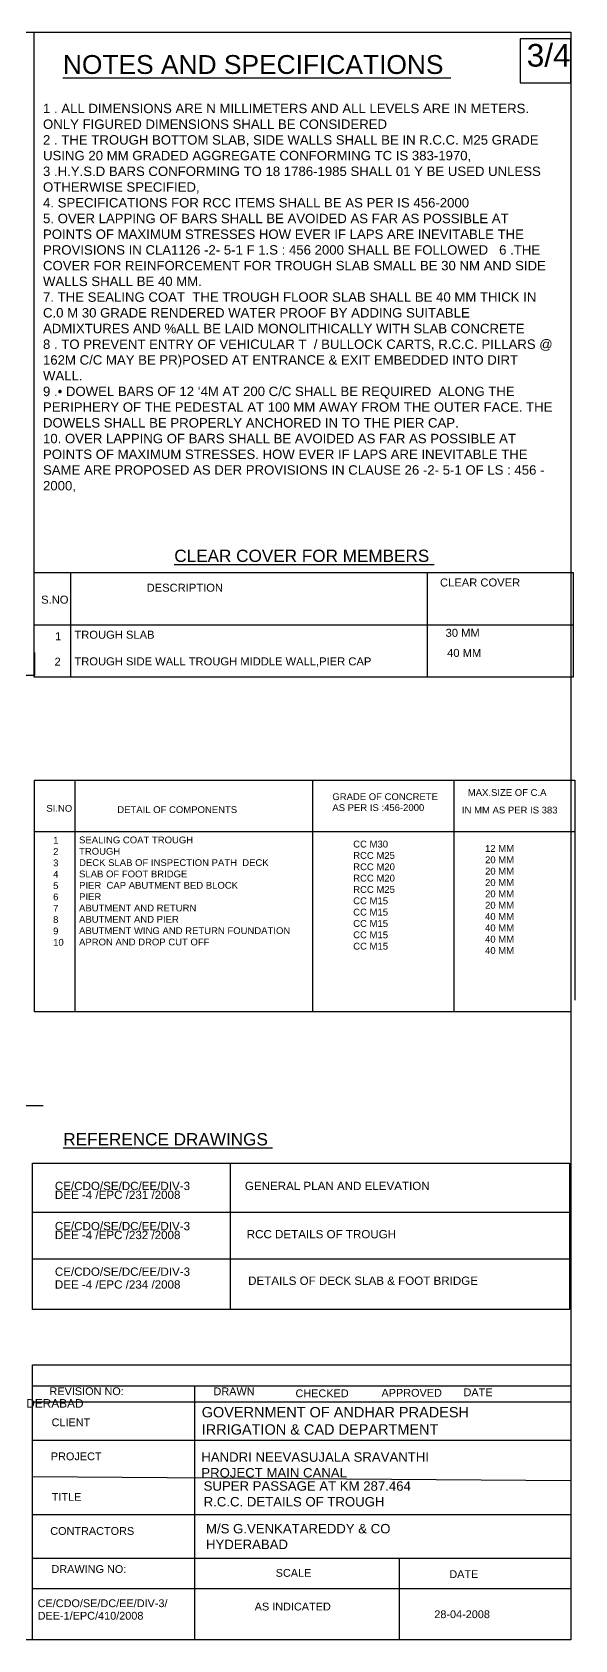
# Model space of a CAD drawing. Header units: millimetres. Extents: x 2501008 to 2515519, y 44302166 to 44310691.
# Drawn here: x 2512641 to 2515519, y 44302166 to 44310691 of the extents above; entities that cross this region are included whole.
import ezdxf

# ---------------------------------------------------------------- set-up
doc = ezdxf.new("R2010")
doc.units = ezdxf.units.MM
doc.header["$MEASUREMENT"] = 0
for name, color, linetype in [('DIMENSION', 7, 'Continuous'), ('DRAWING', 2, 'Continuous'), ('TEXT', 7, 'Continuous')]:
    doc.layers.add(name, color=color, linetype=linetype)
doc.styles.get("Standard").update_dxf_attribs({"font": 'arial.ttf', "height": 35})

msp = doc.modelspace()

# ---------------------------------------------------------------- linework, layer by layer
msp.add_lwpolyline([(2512651.6, 44307826.9), (2512651.6, 44310691.4)])
msp.add_lwpolyline([(2512653.1, 44306724.7), (2515497.4, 44306724.7), (2515497.4, 44305497.1), (2512653.1, 44305497.1)], close=True)
at = {"layer": 'DIMENSION', "color": 0}
for points in [[(2515497.4, 44302166.5), (2501096.1, 44302166.5), (2501096.1, 44310691.4), (2515497.4, 44310691.4)], [(2515497.4, 44310655.2), (2515229.2, 44310655.2), (2515229.2, 44310422.4), (2515497.4, 44310422.4)], [(2512651.6, 44307826.9), (2515510.6, 44307826.9), (2515510.6, 44307270.9), (2512651.6, 44307270.9)], [(2512642.5, 44304693.6), (2515490.7, 44304693.6), (2515490.7, 44303918.1), (2512642.5, 44303918.1)]]:
    msp.add_lwpolyline(points, close=True, dxfattribs=at)
for points in [[(2512845.2, 44307826.9), (2512845.2, 44307270.9)], [(2514736.3, 44307826.9), (2514736.3, 44307270.9)], [(2512651.6, 44307548.9), (2515510.6, 44307548.9)], [(2512653.1, 44305557.6), (2512653.1, 44306724.7), (2515518.8, 44306724.7), (2515518.8, 44305557.6)], [(2515490.7, 44303918.1), (2512642.5, 44303918.1), (2512642.5, 44304693.6), (2515490.7, 44304693.6)], [(2513692, 44304693.6), (2513692, 44303918.1)], [(2512642.5, 44304435), (2515490.7, 44304435)], [(2515490.7, 44304185.1), (2512642.5, 44304185.1)], [(2514587.5, 44302600), (2514587.5, 44302166.5)], [(2512643.6, 44302439.5), (2515497.4, 44302439.5)]]:
    msp.add_lwpolyline(points, dxfattribs=at)
at = {"layer": 'DRAWING', "color": 0}
for points in [[(2512171.9, 44307281.5), (2512656.5, 44307281.5), (2512656.5, 44307401.2)], [(2511518.5, 44304999.3), (2512169.8, 44304999.3), (2512169.8, 44304925.7), (2512210.9, 44305048.4), (2512210.9, 44304999.3), (2512700.1, 44304999.3)]]:
    msp.add_lwpolyline(points, dxfattribs=at)
at = {"layer": 'TEXT', "color": 0}
for points in [[(2512653.1, 44305557.6), (2512653.1, 44306724.7), (2515518.8, 44306724.7), (2515518.8, 44305557.6)], [(2512867.1, 44306724.7), (2512867.1, 44305497.1)], [(2514128.7, 44306724.7), (2514128.7, 44305497.1)], [(2514878.4, 44305497.1), (2514878.4, 44306724.7)], [(2512653.1, 44306453.4), (2515518.8, 44306453.4)], [(2512643.6, 44303513), (2515497.4, 44303513)], [(2513502.8, 44303511), (2513502.8, 44302166.5)], [(2512643.6, 44303428.7), (2515497.4, 44303428.7)], [(2512643.6, 44303226), (2515497.4, 44303226)], [(2512643.6, 44303033.3), (2515497.4, 44303010.8)], [(2515497.4, 44302828.9), (2512643.6, 44302828.9)], [(2512643.6, 44302600), (2515497.4, 44302600)]]:
    msp.add_lwpolyline(points, dxfattribs=at)
msp.add_lwpolyline([(2512643.6, 44303625.4), (2515497.4, 44303625.4), (2515497.4, 44302166.5), (2512643.6, 44302166.5)], close=True, dxfattribs=at)

# ---------------------------------------------------------------- texts
at = {"layer": 'DIMENSION', "color": 0}
for s, height, p in [('3/4', 120, (2515263.6, 44310508.7)), ('DESCRIPTION ', 42.437, (2513248.3, 44307724.3)), ('CLEAR COVER ', 42.437, (2514803.9, 44307752)), ('S.NO', 42.44, (2512689, 44307661)), ('1', 42.4, (2512762.9, 44307467.2)), ('TROUGH SLAB ', 42.437, (2512865.5, 44307475)), ('30 MM', 42.44, (2514833.4, 44307485.1)), ('40 MM', 42.44, (2514841.6, 44307378.6)), ('2', 42.4, (2512759.8, 44307332.1)), ('TROUGH SIDE WALL TROUGH MIDDLE WALL,PIER CAP ', 42.437, (2512865.5, 44307333.7)), ('CE/CDO/SE/DC/EE/DIV-3', 43.972, (2512761.9, 44304551.4)), ('DEE -4 /EPC /231 /2008', 43.972, (2512761.9, 44304504.3)), ('GENERAL PLAN AND ELEVATION', 43.972, (2513769.3, 44304551.4)), ('CE/CDO/SE/DC/EE/DIV-3', 43.972, (2512761.9, 44304338.5)), ('DEE -4 /EPC /232 /2008', 43.972, (2512761.9, 44304291.4)), ('RCC DETAILS OF TROUGH ', 43.972, (2513779.2, 44304295.6)), ('CE/CDO/SE/DC/EE/DIV-3', 43.972, (2512761.9, 44304096.8)), ('DETAILS OF DECK SLAB & FOOT BRIDGE ', 43.972, (2513786.6, 44304048.9)), ('DEE -4 /EPC /234 /2008', 43.972, (2512761.9, 44304028.9))]:
    msp.add_text(s, height=height, dxfattribs=at).set_placement(p)
at = {"layer": 'DIMENSION', "color": 0, "insert": (2512699, 44310311.9), "char_height": 50, "width": 2702.977, "attachment_point": 1}
msp.add_mtext('1 . ALL DIMENSIONS ARE N MILLIMETERS AND ALL LEVELS ARE IN METERS. ONLY FIGURED DIMENSIONS SHALL BE CONSIDERED \\P2 . THE TROUGH BOTTOM SLAB, SIDE WALLS SHALL BE IN R.C.C. M25 GRADE USING 20 MM GRADED AGGREGATE CONFORMING TC IS 383-1970, \\P3 .H.Y.S.D BARS CONFORMING TO 18 1786-1985 SHALL 01 Y BE USED UNLESS OTHERWISE SPECIFIED, \\P4. SPECIFICATIONS FOR RCC ITEMS SHALL BE AS PER IS 456-2000 \\P5. OVER LAPPING OF BARS SHALL BE AVOIDED AS FAR AS POSSIBLE AT POINTS OF MAXIMUM STRESSES HOW EVER IF LAPS ARE INEVITABLE THE PROVISIONS IN CLA1126 -2- 5-1 F 1.S : 456 2000 SHALL BE FOLLOWED   6 .THE  COVER FOR REINFORCEMENT FOR TROUGH SLAB SMALL BE 30 NM AND SIDE WALLS SHALL BE 40 MM. \\P7. THE SEALING COAT  THE TROUGH FLOOR SLAB SHALL BE 40 MM THICK IN C.0 M 30 GRADE RENDERED WATER PROOF BY ADDING SUITABLE ADMIXTURES AND %ALL BE LAID MONOLITHICALLY WITH SLAB CONCRETE \\P8 . TO PREVENT ENTRY OF VEHICULAR T  / BULLOCK CARTS, R.C.C. PILLARS @ 162M C/C MAY BE PR)POSED AT ENTRANCE & EXIT EMBEDDED INTO DIRT WALL. \\P9 .• DOWEL BARS OF 12 ‘4M AT 200 C/C SHALL BE REQUIRED  ALONG THE PERIPHERY OF THE PEDESTAL AT 100 MM AWAY FROM THE OUTER FACE. THE DOWELS SHALL BE PROPERLY ANCHORED IN TO THE PIER CAP. \\P10. OVER LAPPING OF BARS SHALL BE AVOIDED AS FAR AS POSSIBLE AT POINTS OF MAXIMUM STRESSES. HOW EVER IF LAPS ARE INEVITABLE THE SAME ARE PROPOSED AS DER PROVISIONS IN CLAUSE 26 -2- 5-1 OF LS : 456 - 2000, ', dxfattribs=at)
at = {"layer": 'TEXT', "color": 0}
for s, height, p in [('%%UNOTES AND SPECIFICATIONS ', 100, (2512804.4, 44310469.9)), ('%%UCLEAR COVER FOR MEMBERS ', 65, (2513395, 44307882.3)), ('GRADE OF CONCRETE ', 36.073, (2514233, 44306619.3)), ('MAX.SIZE OF C.A ', 36.073, (2514951.2, 44306641.5)), ('SI.NO ', 36.07, (2512716.7, 44306557.6)), ('DETAIL OF COMPONENTS ', 36.073, (2513092.8, 44306550.7)), ('AS PER IS :456-2000', 36.073, (2514233, 44306561.4)), ('IN MM AS PER IS 383', 36.073, (2514920.2, 44306548.5)), ('%%UREFERENCE DRAWINGS ', 65, (2512806.6, 44304788.5)), ('REVISION NO:', 41.269, (2512733.3, 44303464.3)), ('DRAWN ', 41.27, (2513603, 44303463.5)), ('CHECKED ', 41.27, (2514037.8, 44303453.1)), ('APPROVED ', 41.27, (2514493.5, 44303455.7)), ('DATE ', 41.27, (2514928.7, 44303458.3)), ('CLIENT', 41.27, (2512744.6, 44303299.1)), ('PROJECT', 41.27, (2512740.6, 44303119.1)), ('TITLE ', 41.27, (2512745.4, 44302904)), ('CONTRACTORS ', 41.269, (2512737.3, 44302723.2)), ('DRAWING NO:', 41.269, (2512743.8, 44302521.2)), ('SCALE ', 41.27, (2513932.6, 44302500.8)), ('DATE ', 41.27, (2514853.1, 44302494.3)), ('CE/CDO/SE/DC/EE/DIV-3/', 41.269, (2512670.5, 44302339.9)), ('DEE-1/EPC/410/2008', 41.269, (2512670.5, 44302273.6)), ('AS INDICATED ', 41.269, (2513821.2, 44302322.3)), ('28-04-2008', 41.27, (2514773.6, 44302281.5))]:
    msp.add_text(s, height=height, dxfattribs=at).set_placement(p)
at = {"layer": 'TEXT', "color": 0, "attachment_point": 1}
for s, insert, char_height, width in [('1  2 {\\H1.841x; }3 {\\H1.5607x; }4 {\\H1.65x; }5 {\\H1.6167x; }6 {\\H1.6319x; }7 {\\H1.6263x; }8 {\\H1.6287x; }9 {\\H1.6315x; }10{\\H1.6305x; }', (2512752.7, 44306424.6), 36.0731, 61.349), ('SEALING COAT TROUGH  \\PTROUGH  {\\H1.8666x; }\\PDECK SLAB OF INSPECTION PATH  DECK {\\H1.5777x; }SLAB OF FOOT BRIDGE  {\\H1.674x; }\\PPIER  CAP ABUTMENT BED BLOCK  {\\H1.6419x; }\\PPIER  {\\H1.6349x; }\\PABUTMENT AND RETURN  {\\H1.6217x; }\\PABUTMENT AND PIER {\\H1.6261x; }\\PABUTMENT WING AND RETURN FOUNDATION  {\\H1.6424x; }\\PAPRON AND DROP CUT OFF {\\H1.6525x; }', (2512890.2, 44306426.1), 36.073, 1138.264), ('CC M30 RCC M25 {\\H1.8653x; }RCC M20 {\\H1.5769x; }RCC M20 {\\H1.673x; }RCC M25 {\\H1.641x; }CC M15 {\\H1.6517x; }CC M15 {\\H1.6481x; }CC M15 {\\H1.6493x; }CC M15 {\\H1.6489x; }CC M15{\\H1.649x; }', (2514343.6, 44306404), 36.0731, 236.708), ('12 MM 20 MM {\\H1.841x; }20 MM {\\H1.5607x; }20 MM {\\H1.6541x; }20 MM {\\H1.623x; }20 MM {\\H1.6334x; }40 MM {\\H1.6299x; }40 MM {\\H1.631x; }40 MM {\\H1.6307x; }40 MM{\\H1.6308x; }', (2515042.7, 44306380.8), 36.0731, 176.849), ('APPROVED  \\PSd/-(Dt.28.04.08.) \\P(I.S.N . RAJU ) \\PCHIEF ENGINEER  \\PCENTRAL DESIGNS ORGANISATION, HYDERABAD ', (2511394.6, 44303743), 45, 1456.109), ('GOVERNMENT OF ANDHAR PRADESH  IRRIGATION & CAD DEPARTMENT ', (2513540.4, 44303401.2), 55, 1542.645), ('HANDRI NEEVASUJALA SRAVANTHI PROJECT MAIN CANAL ', (2513538.3, 44303160.7), 50, 1281.425), ('SUPER PASSAGE AT KM 287.464 R.C.C. DETAILS OF TROUGH ', (2513550.8, 44303007.2), 50, 1266.423), ('M/S G.VENKATAREDDY & CO  HYDERABAD ', (2513563.2, 44302781), 50, 1014.339)]:
    msp.add_mtext(s, dxfattribs=dict(at, insert=insert, char_height=char_height, width=width))

doc.saveas('drawing.dxf')
